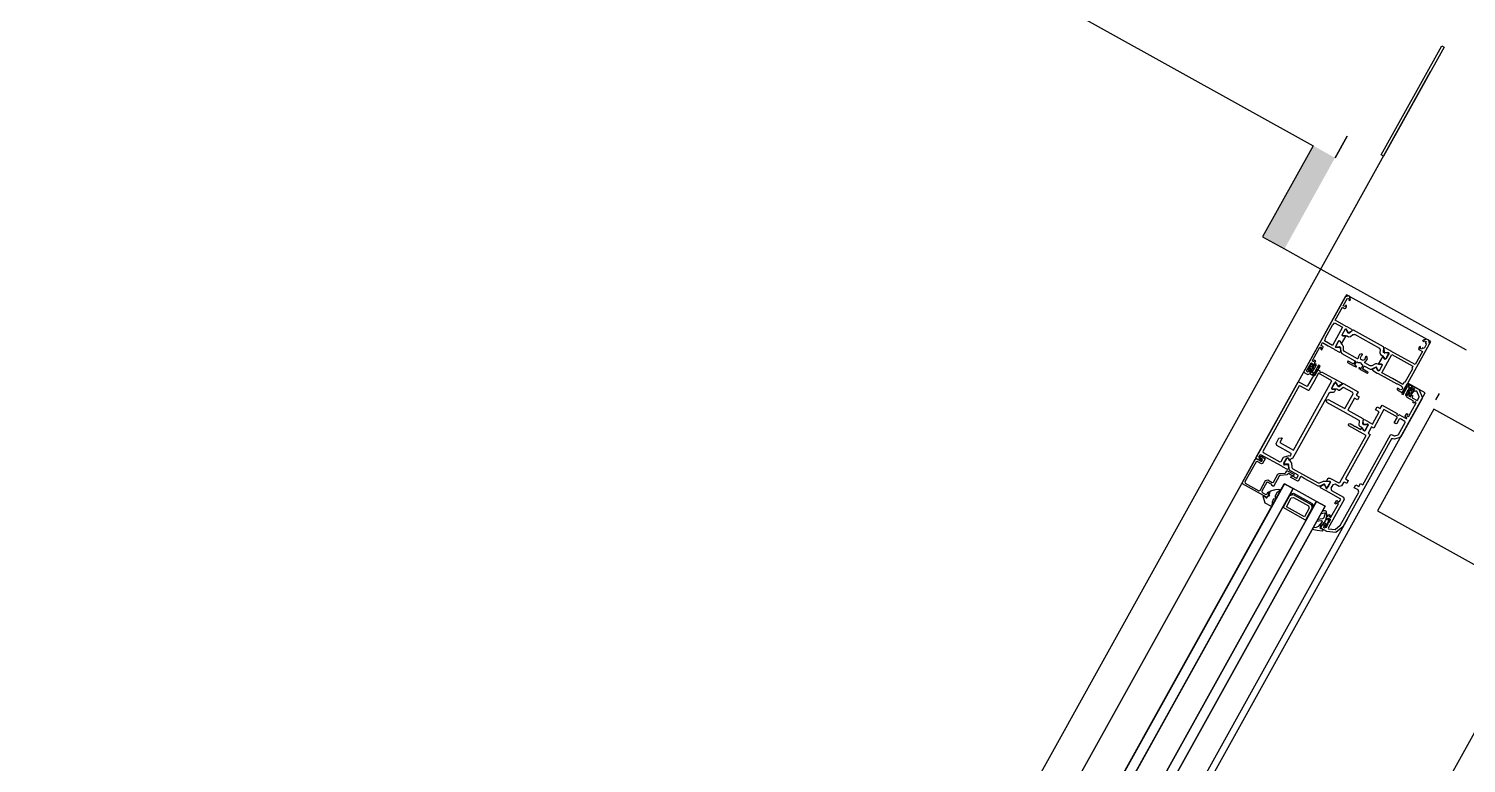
# Model space of a CAD drawing. Header units: metres. Extents: x 2.3 to 42.8, y 0.9 to 31.9.
# Drawn here: x 22.7109 to 23.0511, y 5.7387 to 5.9126 of the extents above; entities that cross this region are included whole.
import ezdxf

# ---------------------------------------------------------------- set-up
doc = ezdxf.new("R2010")
doc.units = ezdxf.units.M
doc.layers.add('PARETI_STRUTTURE', color=7, linetype='Continuous')
doc.layers.add('PILASTRI_SETTI', color=8, linetype='Continuous')

msp = doc.modelspace()

# ---------------------------------------------------------------- linework, layer by layer
at = {"layer": 'PARETI_STRUTTURE'}
for points in [[(22.41874, 4.60364), (24.0969, 7.62602)], [(22.28717, 6.28898), (23.01488, 5.88493)], [(23.031, 5.88273), (23.04533, 5.90855)], [(23.04585, 5.90826), (23.03152, 5.88244)], [(23.04533, 5.90855), (23.04585, 5.90825)], [(22.39217, 4.73098), (23.04265, 5.90251)], [(23.02004, 5.88206), (23.0229, 5.88722)], [(23.02291, 5.88722), (23.02005, 5.88205)], [(23.01488, 5.88492), (23.00291, 5.86337), (23.00807, 5.86051)], [(23.03151, 5.88244), (23.031, 5.88273)], [(23.00807, 5.8605), (23.01669, 5.85572)], [(23.01668, 5.85572), (23.0511, 5.83661)], [(23.02247, 5.84913), (23.01259, 5.83132), (23.01359, 5.83077)], [(23.02249, 5.84704), (23.02236, 5.84682), (23.02199, 5.84704), (23.023, 5.84886), (23.02338, 5.84866), (23.02327, 5.84843)], [(23.02328, 5.84936), (23.02247, 5.84912)], [(23.02344, 5.84926), (23.02328, 5.84936)], [(23.02367, 5.84846), (23.02344, 5.84927)], [(23.02268, 5.84215), (23.02007, 5.84359), (23.02178, 5.84667), (23.02229, 5.84638)], [(23.0223, 5.84639), (23.02256, 5.84646)], [(23.02273, 5.84711), (23.02249, 5.84705)], [(23.02256, 5.84646), (23.02279, 5.84687)], [(23.02279, 5.84687), (23.02272, 5.84711)], [(23.02326, 5.84844), (23.02357, 5.84827)], [(23.02356, 5.84827), (23.02368, 5.84846)], [(23.02289, 5.84203), (23.02268, 5.84214)], [(23.02405, 5.84138), (23.02289, 5.84203)], [(23.02012, 5.83728), (23.02089, 5.83868), (23.02021, 5.83745)], [(23.02106, 5.83873), (23.02089, 5.83869)], [(23.0209, 5.83868), (23.02106, 5.83872)], [(23.0216, 5.83801), (23.02122, 5.83862), (23.02106, 5.83873), (23.02121, 5.83864), (23.02149, 5.83819), (23.02157, 5.83814), (23.0215, 5.83803), (23.02157, 5.83799), (23.02268, 5.83988), (23.0226, 5.83999), (23.02253, 5.83987), (23.02245, 5.83991), (23.02192, 5.83992), (23.02175, 5.84001), (23.0219, 5.83992), (23.02267, 5.83992)], [(23.02123, 5.83862), (23.0212, 5.83865)], [(23.02175, 5.84001), (23.0217, 5.84015)], [(23.02239, 5.84137), (23.02171, 5.84015), (23.0225, 5.84156)], [(23.02174, 5.8402), (23.02179, 5.83999)], [(23.02191, 5.83992), (23.02195, 5.83991)], [(23.0226, 5.84143), (23.02239, 5.84137)], [(23.02249, 5.84156), (23.02268, 5.84154)], [(23.02267, 5.84154), (23.02277, 5.84138), (23.0226, 5.84142)], [(23.02268, 5.83987), (23.02265, 5.83996)], [(23.02266, 5.83993), (23.0229, 5.83987)], [(23.02274, 5.84134), (23.02271, 5.84137)], [(23.02276, 5.84138), (23.02276, 5.84127)], [(23.02311, 5.84072), (23.02276, 5.84127), (23.02307, 5.84077), (23.023, 5.8407), (23.02304, 5.84064)], [(23.0229, 5.83987), (23.02324, 5.83969)], [(23.02305, 5.84064), (23.02314, 5.84062)], [(23.0233, 5.84055), (23.0231, 5.84073)], [(23.02314, 5.84062), (23.02406, 5.84109)], [(23.02323, 5.83968), (23.02367, 5.83973)], [(23.02343, 5.84056), (23.02329, 5.84055)], [(23.02418, 5.84121), (23.02343, 5.84056)], [(23.02368, 5.83973), (23.02425, 5.84022)], [(23.02406, 5.84109), (23.02406, 5.84137)], [(23.02441, 5.84124), (23.02418, 5.84121)], [(23.02424, 5.84022), (23.02469, 5.84026)], [(23.03153, 5.83728), (23.02441, 5.84124)], [(23.02469, 5.84027), (23.03057, 5.837)], [(23.03479, 5.8271), (23.036, 5.82643), (23.04244, 5.83804), (23.04221, 5.83885), (23.04169, 5.83914)], [(23.04109, 5.83854), (23.04121, 5.83875), (23.04159, 5.83854), (23.04138, 5.83818), (23.04173, 5.83799), (23.04113, 5.83689), (23.04077, 5.83708), (23.04057, 5.83672), (23.0402, 5.83693), (23.04031, 5.83714)], [(23.04089, 5.8389), (23.04078, 5.83871)], [(23.04079, 5.83871), (23.04109, 5.83854)], [(23.0417, 5.83913), (23.04089, 5.8389)], [(23.01603, 5.83751), (22.72597, 5.31513)], [(23.01469, 5.83405), (23.01645, 5.83721)], [(23.01645, 5.83721), (23.01658, 5.83725)], [(23.01658, 5.83725), (23.01675, 5.83715)], [(23.01663, 5.83674), (23.01692, 5.83657)], [(23.01679, 5.83702), (23.01664, 5.83674)], [(23.01673, 5.83773), (23.01705, 5.8383), (23.01839, 5.83755), (23.01972, 5.83681)], [(23.01677, 5.83759), (23.01673, 5.83773)], [(23.01675, 5.83715), (23.01679, 5.83701)], [(23.01724, 5.83734), (23.01676, 5.8376)], [(23.01693, 5.83657), (23.01727, 5.8372)], [(23.01727, 5.8372), (23.01723, 5.83734)], [(23.01972, 5.83681), (23.01993, 5.8367)], [(23.01993, 5.8367), (23.02111, 5.83606)], [(23.02024, 5.83715), (23.02011, 5.83728)], [(23.02021, 5.83744), (23.02025, 5.83728)], [(23.02025, 5.83728), (23.02041, 5.83714), (23.02024, 5.83714)], [(23.0204, 5.8372), (23.02044, 5.83719)], [(23.02051, 5.83721), (23.02042, 5.83716)], [(23.02119, 5.83731), (23.02112, 5.83733), (23.02111, 5.83723), (23.02051, 5.83721), (23.02089, 5.8372), (23.02126, 5.8372), (23.02135, 5.83621)], [(23.02111, 5.83606), (23.02135, 5.83622)], [(23.02126, 5.83724), (23.02119, 5.83731)], [(23.02126, 5.83721), (23.02135, 5.83712)], [(23.02136, 5.83712), (23.02144, 5.83606)], [(23.02144, 5.83606), (23.02164, 5.83574)], [(23.02157, 5.83799), (23.02165, 5.83802)], [(23.0218, 5.83778), (23.02159, 5.83801)], [(23.02164, 5.83575), (23.02476, 5.83401)], [(23.022, 5.83746), (23.02181, 5.83778)], [(23.02208, 5.83647), (23.02201, 5.83746)], [(23.02228, 5.83616), (23.02207, 5.83648)], [(23.02537, 5.83444), (23.02227, 5.83616)], [(23.02558, 5.83499), (23.02553, 5.83478)], [(23.02585, 5.83547), (23.02559, 5.835)], [(23.02639, 5.83562), (23.02584, 5.83547)], [(23.02608, 5.83476), (23.02626, 5.83509)], [(23.02623, 5.83512), (23.02641, 5.83523)], [(23.02626, 5.83509), (23.02623, 5.83512)], [(23.02651, 5.83556), (23.02638, 5.83562)], [(23.02642, 5.83523), (23.02654, 5.83545)], [(23.02654, 5.83545), (23.02651, 5.83556)], [(23.02732, 5.83501), (23.0272, 5.83479)], [(23.02743, 5.83504), (23.02732, 5.83502)], [(23.02755, 5.83498), (23.02743, 5.83505)], [(23.02771, 5.83444), (23.02755, 5.83498)], [(23.03134, 5.83511), (23.03172, 5.8345), (23.03184, 5.8344), (23.03173, 5.83447), (23.03145, 5.83491), (23.03137, 5.83495), (23.03144, 5.83508), (23.03137, 5.83512), (23.03026, 5.83323), (23.03034, 5.83312), (23.03041, 5.83325), (23.0305, 5.83319), (23.03102, 5.83319), (23.03118, 5.83311), (23.03104, 5.83319), (23.03027, 5.83319)], [(23.03056, 5.83701), (23.03075, 5.8366)], [(23.03064, 5.83586), (23.03084, 5.83546)], [(23.03076, 5.8366), (23.03065, 5.83586)], [(23.03084, 5.83546), (23.03117, 5.83528)], [(23.03117, 5.83528), (23.03135, 5.83511)], [(23.03137, 5.83512), (23.03129, 5.83509)], [(23.03148, 5.8361), (23.03163, 5.83708)], [(23.03153, 5.83597), (23.03148, 5.8361)], [(23.03163, 5.83708), (23.03153, 5.83728)], [(23.03179, 5.83591), (23.03154, 5.83598)], [(23.03188, 5.83709), (23.03163, 5.83695)], [(23.03163, 5.83695), (23.03169, 5.83592)], [(23.03168, 5.83592), (23.03175, 5.83585)], [(23.03175, 5.83584), (23.03182, 5.83583), (23.03184, 5.83593), (23.03243, 5.83591)], [(23.0325, 5.83592), (23.03178, 5.8359)], [(23.03301, 5.83641), (23.03187, 5.83708)], [(23.03282, 5.83583), (23.03205, 5.83443), (23.03271, 5.83564)], [(23.03243, 5.83592), (23.03253, 5.83597)], [(23.03255, 5.83591), (23.0325, 5.83592)], [(23.03265, 5.83585), (23.03253, 5.83597), (23.03271, 5.83597)], [(23.03271, 5.83563), (23.03266, 5.83584)], [(23.03271, 5.83597), (23.03282, 5.83583)], [(23.03322, 5.8363), (23.03301, 5.83641)], [(23.03986, 5.83664), (23.04072, 5.83617), (23.03901, 5.83308), (23.03322, 5.83631)], [(23.04001, 5.83732), (23.03978, 5.8369)], [(23.03978, 5.83691), (23.03985, 5.83664)], [(23.04025, 5.83738), (23.04001, 5.83732)], [(23.04031, 5.83714), (23.04024, 5.83738)], [(23.01331, 5.83157), (23.01437, 5.83345)], [(23.01335, 5.83143), (23.01331, 5.83157)], [(23.01364, 5.82803), (23.01471, 5.82996), (23.01579, 5.8319)], [(23.01413, 5.83294), (23.01371, 5.8322)], [(23.01371, 5.83228), (23.01388, 5.83167), (23.01399, 5.83185), (23.01423, 5.83173)], [(23.01371, 5.8322), (23.01374, 5.83171)], [(23.01455, 5.83317), (23.01414, 5.83295), (23.01425, 5.83257), (23.01373, 5.83241)], [(23.01394, 5.83172), (23.01373, 5.83133)], [(23.01374, 5.8318), (23.01441, 5.83199), (23.01464, 5.83118)], [(23.01374, 5.83172), (23.0139, 5.83169)], [(23.01417, 5.83179), (23.01394, 5.83172)], [(23.01428, 5.83156), (23.01404, 5.83113), (23.01409, 5.83098), (23.015, 5.83046)], [(23.01409, 5.8323), (23.01425, 5.83257)], [(23.01414, 5.83213), (23.0141, 5.8323)], [(23.01439, 5.832), (23.01414, 5.83214)], [(23.01425, 5.83155), (23.01418, 5.83178)], [(23.01423, 5.83172), (23.01428, 5.83156)], [(23.01424, 5.83257), (23.01441, 5.83261)], [(23.01436, 5.83346), (23.0145, 5.8335)], [(23.01455, 5.83204), (23.01438, 5.832)], [(23.01471, 5.83241), (23.01465, 5.83248), (23.01443, 5.8326), (23.01559, 5.83294)], [(23.0145, 5.8335), (23.01473, 5.83336)], [(23.01455, 5.83317), (23.01466, 5.83306), (23.01456, 5.83288), (23.01481, 5.83276), (23.01495, 5.83227), (23.01503, 5.83195)], [(23.0147, 5.83232), (23.01463, 5.83218), (23.01455, 5.83204), (23.01467, 5.83207)], [(23.01467, 5.8313), (23.01515, 5.83214), (23.01562, 5.833)], [(23.01473, 5.83391), (23.01468, 5.83405)], [(23.01469, 5.83214), (23.01479, 5.83221)], [(23.01471, 5.83236), (23.0147, 5.83232)], [(23.01475, 5.83193), (23.0147, 5.83214)], [(23.01471, 5.83241), (23.01471, 5.83237)], [(23.01478, 5.83323), (23.01472, 5.83312)], [(23.01472, 5.83312), (23.01479, 5.83289)], [(23.01491, 5.83381), (23.01473, 5.83391)], [(23.01474, 5.83336), (23.01478, 5.83322)], [(23.01497, 5.83199), (23.01476, 5.83193)], [(23.01478, 5.83289), (23.01478, 5.83289)], [(23.01479, 5.83288), (23.01503, 5.83295)], [(23.01479, 5.83222), (23.01491, 5.8322)], [(23.01497, 5.8328), (23.0148, 5.83276)], [(23.01504, 5.83385), (23.0149, 5.83381)], [(23.01491, 5.8322), (23.01496, 5.832)], [(23.01521, 5.83323), (23.01497, 5.8328)], [(23.01497, 5.83214), (23.01509, 5.83219), (23.01518, 5.8322)], [(23.01503, 5.83295), (23.01526, 5.83338)], [(23.0152, 5.83413), (23.01505, 5.83384)], [(23.01616, 5.83294), (23.01511, 5.83105)], [(23.01548, 5.83398), (23.0152, 5.83413)], [(23.01537, 5.83327), (23.0152, 5.83323)], [(23.01527, 5.83339), (23.01525, 5.83359)], [(23.01526, 5.83359), (23.01548, 5.83398)], [(23.01527, 5.83328), (23.01544, 5.83269)], [(23.01528, 5.83054), (23.01651, 5.83274)], [(23.01557, 5.83316), (23.01537, 5.83327)], [(23.01546, 5.83167), (23.016, 5.83182)], [(23.01562, 5.833), (23.01558, 5.83317)], [(23.01564, 5.832), (23.01579, 5.83146)], [(23.01579, 5.8319), (23.01593, 5.83194)], [(23.01586, 5.8324), (23.0164, 5.83256)], [(23.01592, 5.83194), (23.01645, 5.83165), (23.01634, 5.83144), (23.01676, 5.8312), (23.01687, 5.83141), (23.01945, 5.82998), (23.02024, 5.82954)], [(23.01604, 5.83273), (23.0162, 5.83219)], [(23.01651, 5.83275), (23.01616, 5.83295)], [(23.02305, 5.83389), (23.02296, 5.83374)], [(23.02296, 5.83373), (23.02299, 5.83362)], [(23.02299, 5.83363), (23.02457, 5.83275)], [(23.02315, 5.83392), (23.02304, 5.83389)], [(23.02435, 5.83326), (23.02315, 5.83392)], [(23.02446, 5.83329), (23.02435, 5.83326)], [(23.0248, 5.8339), (23.02445, 5.83329)], [(23.02458, 5.83275), (23.02463, 5.83273)], [(23.02463, 5.83274), (23.02469, 5.83272)], [(23.02469, 5.83273), (23.02498, 5.83256)], [(23.02475, 5.83301), (23.02514, 5.83372)], [(23.02478, 5.8329), (23.02476, 5.83301)], [(23.02477, 5.83401), (23.0248, 5.8339)], [(23.02508, 5.83274), (23.02479, 5.83291)], [(23.02498, 5.83257), (23.02509, 5.83259)], [(23.02511, 5.83263), (23.02508, 5.83274)], [(23.02509, 5.8326), (23.0251, 5.83264)], [(23.02514, 5.83371), (23.02526, 5.83374)], [(23.02525, 5.83374), (23.0255, 5.8336), (23.02596, 5.83358)], [(23.02547, 5.83447), (23.02538, 5.83444)], [(23.02554, 5.83471), (23.02547, 5.83447)], [(23.02549, 5.83361), (23.02554, 5.83359)], [(23.02554, 5.83478), (23.02554, 5.83471)], [(23.02567, 5.83227), (23.0257, 5.83216)], [(23.02569, 5.83231), (23.02568, 5.83227)], [(23.0258, 5.83234), (23.02569, 5.83231)], [(23.0257, 5.83217), (23.02599, 5.832)], [(23.02609, 5.83218), (23.0258, 5.83235)], [(23.02595, 5.83358), (23.02605, 5.83352)], [(23.02599, 5.832), (23.02603, 5.83196)], [(23.02603, 5.83196), (23.02607, 5.83192)], [(23.02604, 5.83477), (23.02608, 5.83477)], [(23.02618, 5.83429), (23.02604, 5.83477)], [(23.02605, 5.83353), (23.02628, 5.83318), (23.02656, 5.83301)], [(23.02606, 5.83192), (23.02766, 5.83103)], [(23.0262, 5.83221), (23.02608, 5.83218)], [(23.02621, 5.83431), (23.02618, 5.83428)], [(23.02654, 5.83413), (23.0262, 5.83431)], [(23.02659, 5.83291), (23.0262, 5.8322)], [(23.02629, 5.83318), (23.02631, 5.83315)], [(23.02701, 5.83423), (23.02652, 5.83409)], [(23.02653, 5.83409), (23.02653, 5.83413)], [(23.02655, 5.83302), (23.02658, 5.83291)], [(23.02659, 5.8321), (23.02694, 5.83271)], [(23.02662, 5.832), (23.02659, 5.83211)], [(23.02782, 5.83133), (23.02662, 5.832)], [(23.02693, 5.83272), (23.02704, 5.83275)], [(23.02698, 5.83426), (23.02701, 5.83423)], [(23.02717, 5.83459), (23.02699, 5.83425)], [(23.02704, 5.83275), (23.02834, 5.83203)], [(23.02706, 5.8336), (23.02707, 5.83362)], [(23.02709, 5.83349), (23.02706, 5.8336)], [(23.02707, 5.83362), (23.02729, 5.83381)], [(23.02835, 5.83279), (23.02709, 5.83348)], [(23.0272, 5.83458), (23.02716, 5.83458)], [(23.0272, 5.83479), (23.0272, 5.83458)], [(23.02729, 5.83381), (23.02744, 5.83396)], [(23.02744, 5.83396), (23.02771, 5.83443)], [(23.02834, 5.83203), (23.02872, 5.83203)], [(23.02872, 5.83278), (23.02835, 5.83278)], [(23.02871, 5.83202), (23.02965, 5.83251)], [(23.0296, 5.83324), (23.02873, 5.83278)], [(23.03054, 5.83171), (23.03037, 5.83166), (23.0303, 5.83171), (23.03021, 5.83177), (23.02997, 5.83215), (23.02982, 5.83251), (23.02889, 5.83205)], [(23.02889, 5.83205), (23.02889, 5.83177)], [(23.02889, 5.83177), (23.03004, 5.83108)], [(23.02997, 5.83324), (23.0296, 5.83324)], [(23.02965, 5.83251), (23.02977, 5.83247)], [(23.02992, 5.83248), (23.02982, 5.83251)], [(23.03018, 5.83185), (23.02989, 5.83237), (23.02996, 5.83242), (23.02992, 5.83249)], [(23.03028, 5.83319), (23.02997, 5.83324)], [(23.03018, 5.83173), (23.03018, 5.83186)], [(23.03027, 5.83158), (23.03018, 5.83173)], [(23.0302, 5.83177), (23.03023, 5.83174)], [(23.03026, 5.83324), (23.03029, 5.83315)], [(23.03045, 5.83155), (23.03026, 5.83158)], [(23.03054, 5.83171), (23.03123, 5.83295), (23.03045, 5.83154)], [(23.03104, 5.83319), (23.03099, 5.8332)], [(23.03122, 5.83295), (23.03118, 5.83312)], [(23.03118, 5.83311), (23.03122, 5.83294)], [(23.03171, 5.83449), (23.03174, 5.83446)], [(23.03185, 5.8344), (23.03206, 5.83446)], [(23.03205, 5.83443), (23.03188, 5.83439)], [(23.0013, 5.811), (23.01129, 5.82899)], [(23.00729, 5.81579), (23.00757, 5.81564), (23.007, 5.81461), (23.0102, 5.81283), (23.01932, 5.82925), (23.01611, 5.83103), (23.01499, 5.829), (23.01386, 5.82698)], [(23.01129, 5.82899), (23.01143, 5.82903)], [(23.01143, 5.82903), (23.01337, 5.82795)], [(23.01359, 5.8313), (23.01335, 5.83144)], [(23.01372, 5.83134), (23.01359, 5.83129)], [(23.01359, 5.83076), (23.01385, 5.83084)], [(23.01385, 5.83084), (23.01395, 5.83101), (23.01412, 5.83091)], [(23.01404, 5.83113), (23.01408, 5.83096)], [(23.01412, 5.83091), (23.01431, 5.83126)], [(23.01413, 5.83129), (23.01477, 5.83147)], [(23.01431, 5.83126), (23.01415, 5.83136), (23.01424, 5.83155)], [(23.01445, 5.83077), (23.01559, 5.83109)], [(23.01511, 5.83105), (23.01467, 5.8313)], [(23.01469, 5.83103), (23.01483, 5.83056)], [(23.01501, 5.83046), (23.01527, 5.83053)], [(23.01523, 5.83127), (23.01539, 5.83073)], [(23.02006, 5.82896), (23.01924, 5.82748)], [(23.01929, 5.82758), (23.01994, 5.82875)], [(23.01994, 5.82875), (23.02015, 5.82881)], [(23.02023, 5.82893), (23.02005, 5.82895)], [(23.02016, 5.82881), (23.02032, 5.82877), (23.02024, 5.82892)], [(23.02025, 5.82954), (23.02045, 5.82943)], [(23.02025, 5.82876), (23.0203, 5.82872)], [(23.02033, 5.82866), (23.02033, 5.82877)], [(23.02061, 5.82803), (23.02055, 5.82809), (23.02064, 5.82816), (23.02033, 5.82866), (23.02053, 5.82834), (23.02066, 5.8281)], [(23.02045, 5.82943), (23.02162, 5.82877)], [(23.02162, 5.8285), (23.02071, 5.82802)], [(23.02101, 5.82792), (23.02188, 5.82858)], [(23.02162, 5.82878), (23.02162, 5.8285)], [(23.02188, 5.82858), (23.02201, 5.8286)], [(23.02201, 5.82859), (23.02549, 5.82666), (23.02504, 5.82586), (23.02574, 5.82547), (23.02535, 5.82479), (23.02467, 5.82516), (23.02306, 5.82227), (23.02307, 5.82229), (23.02661, 5.82032)], [(23.02765, 5.83104), (23.02776, 5.83107)], [(23.02776, 5.83107), (23.02785, 5.83122)], [(23.02785, 5.83122), (23.02782, 5.83133)], [(23.03005, 5.83108), (23.03026, 5.83097)], [(23.03026, 5.83096), (23.03166, 5.83019), (23.0318, 5.83023), (23.03184, 5.83009), (23.03326, 5.8293), (23.03467, 5.82852), (23.03481, 5.82856), (23.03567, 5.82808), (23.03571, 5.82795), (23.03596, 5.8278)], [(23.03703, 5.82843), (23.0358, 5.82622)], [(23.03786, 5.82819), (23.03672, 5.82787)], [(23.03708, 5.8277), (23.03692, 5.82824)], [(23.0373, 5.8285), (23.03704, 5.82842)], [(23.03803, 5.8274), (23.03826, 5.82783), (23.03822, 5.82799), (23.03729, 5.8285)], [(23.03762, 5.82793), (23.03748, 5.8284)], [(23.01157, 5.82803), (23.00296, 5.81253)], [(23.01855, 5.82625), (23.01064, 5.812), (23.01001, 5.81086)], [(23.0117, 5.82807), (23.01157, 5.82802)], [(23.01373, 5.82694), (23.01171, 5.82806)], [(23.01337, 5.82795), (23.01364, 5.82803)], [(23.01387, 5.82698), (23.01373, 5.82694)], [(23.01791, 5.8247), (23.01846, 5.82485)], [(23.01845, 5.82485), (23.02238, 5.82267), (23.02433, 5.82618)], [(23.01888, 5.82645), (23.01855, 5.82624)], [(23.01959, 5.82648), (23.01945, 5.82648), (23.01888, 5.82646)], [(23.01924, 5.82748), (23.01928, 5.82731)], [(23.01928, 5.82732), (23.01935, 5.82728), (23.02012, 5.82729)], [(23.01935, 5.82737), (23.0193, 5.82758)], [(23.02022, 5.82731), (23.01996, 5.82731), (23.01951, 5.8273), (23.01936, 5.82737)], [(23.01936, 5.82728), (23.01941, 5.82726)], [(23.01951, 5.8273), (23.01946, 5.82731)], [(23.01992, 5.82668), (23.01959, 5.82648)], [(23.02019, 5.82717), (23.01991, 5.82669)], [(23.02012, 5.82729), (23.02016, 5.82728)], [(23.02016, 5.82728), (23.02019, 5.82717)], [(23.02046, 5.82725), (23.02022, 5.8273)], [(23.02095, 5.82698), (23.02046, 5.82724)], [(23.02071, 5.82802), (23.02061, 5.82803)], [(23.02066, 5.82811), (23.02084, 5.82794)], [(23.02084, 5.82794), (23.02088, 5.82791)], [(23.02088, 5.82792), (23.021, 5.82793)], [(23.02107, 5.82699), (23.02095, 5.82697)], [(23.02195, 5.82765), (23.02107, 5.82699)], [(23.02208, 5.82766), (23.02195, 5.82764)], [(23.02425, 5.82645), (23.02208, 5.82766)], [(23.02433, 5.82618), (23.02426, 5.82645)], [(23.03557, 5.82709), (23.0348, 5.82752), (23.03471, 5.82737)], [(23.03471, 5.82736), (23.03478, 5.8271)], [(23.03584, 5.82717), (23.03558, 5.8271)], [(23.04063, 5.82505), (23.03561, 5.81601)], [(23.0358, 5.82621), (23.03615, 5.82602)], [(23.03604, 5.82753), (23.03583, 5.82717)], [(23.03645, 5.82656), (23.0359, 5.82641)], [(23.03597, 5.8278), (23.03604, 5.82754)], [(23.03626, 5.82623), (23.03611, 5.82678)], [(23.03615, 5.82602), (23.0372, 5.82791)], [(23.03685, 5.82729), (23.03631, 5.82714)], [(23.03667, 5.82696), (23.03652, 5.82751)], [(23.03764, 5.82767), (23.03716, 5.82682), (23.03669, 5.82596)], [(23.03669, 5.82596), (23.03673, 5.8258)], [(23.0376, 5.82655), (23.03765, 5.82648), (23.03788, 5.82636), (23.03672, 5.82603)], [(23.03674, 5.8258), (23.03694, 5.82569)], [(23.03704, 5.82568), (23.03687, 5.82628)], [(23.03694, 5.82569), (23.03711, 5.82573)], [(23.0371, 5.82533), (23.03702, 5.82559)], [(23.03703, 5.8256), (23.0373, 5.82608)], [(23.0371, 5.82573), (23.03734, 5.82617)], [(23.03857, 5.82451), (23.0371, 5.82533)], [(23.03734, 5.82682), (23.03722, 5.82678), (23.03713, 5.82676)], [(23.0372, 5.82791), (23.03764, 5.82766)], [(23.03776, 5.82579), (23.03765, 5.8259), (23.03775, 5.82607), (23.0375, 5.8262), (23.03736, 5.82669), (23.03728, 5.82701)], [(23.0373, 5.82608), (23.03753, 5.82615)], [(23.03734, 5.82697), (23.03755, 5.82703)], [(23.03734, 5.82616), (23.03751, 5.82621)], [(23.0374, 5.82676), (23.03735, 5.82697)], [(23.03752, 5.82674), (23.0374, 5.82676)], [(23.0376, 5.82592), (23.03747, 5.82571), (23.03789, 5.82547), (23.03811, 5.82587), (23.03846, 5.82568), (23.03828, 5.82537)], [(23.03762, 5.82682), (23.03752, 5.82675)], [(23.03753, 5.82615), (23.0376, 5.82591)], [(23.03818, 5.82767), (23.03754, 5.82749)], [(23.03755, 5.82704), (23.03761, 5.82683)], [(23.03759, 5.8266), (23.03761, 5.82664)], [(23.0376, 5.82656), (23.0376, 5.8266)], [(23.03761, 5.82664), (23.03768, 5.82678), (23.03776, 5.82692), (23.03764, 5.82689)], [(23.03857, 5.82717), (23.0379, 5.82697), (23.03766, 5.82778)], [(23.03776, 5.82692), (23.03793, 5.82696)], [(23.03776, 5.82579), (23.03817, 5.82601), (23.03806, 5.82639), (23.03858, 5.82656)], [(23.03806, 5.82639), (23.0379, 5.82635)], [(23.03792, 5.82697), (23.03817, 5.82683)], [(23.03807, 5.82724), (23.03803, 5.82741)], [(23.03822, 5.82667), (23.03806, 5.82639)], [(23.03807, 5.82749), (23.03828, 5.82787)], [(23.03814, 5.82725), (23.03807, 5.82749)], [(23.03859, 5.82668), (23.03843, 5.82729), (23.03832, 5.82711), (23.03808, 5.82724)], [(23.03838, 5.82732), (23.03814, 5.82725)], [(23.03817, 5.82683), (23.03821, 5.82666)], [(23.03818, 5.82602), (23.0386, 5.82676)], [(23.03827, 5.82783), (23.03823, 5.828)], [(23.03829, 5.82787), (23.03855, 5.82794)], [(23.03829, 5.82537), (23.03833, 5.82523)], [(23.03832, 5.82523), (23.03946, 5.82461)], [(23.03907, 5.82678), (23.03903, 5.82671), (23.03868, 5.8269), (23.0389, 5.8273), (23.03849, 5.82752), (23.03838, 5.82731)], [(23.03856, 5.82725), (23.03841, 5.82727)], [(23.03855, 5.82794), (23.03976, 5.82728)], [(23.03859, 5.82676), (23.03857, 5.82725)], [(23.03943, 5.82677), (23.03908, 5.82678)], [(23.03999, 5.82544), (23.03943, 5.82677)], [(23.03959, 5.82464), (23.03998, 5.82535)], [(23.03976, 5.82727), (23.03993, 5.82708)], [(23.03993, 5.82708), (23.04064, 5.8254)], [(23.03998, 5.82535), (23.03998, 5.82543)], [(23.04065, 5.8254), (23.04063, 5.82505)], [(23.04388, 5.82474), (23.04474, 5.82629)], [(23.01807, 5.82416), (23.01792, 5.8247)], [(23.02578, 5.81988), (23.02199, 5.82197), (23.01807, 5.82415)], [(23.0344, 5.81908), (23.03405, 5.81928), (23.03481, 5.82065), (23.03161, 5.82243), (23.02919, 5.81805), (23.0287, 5.81833), (23.02787, 5.81685), (23.02836, 5.81657), (23.02249, 5.80601), (23.02318, 5.80562), (23.0228, 5.80494), (23.02229, 5.80524)], [(23.02836, 5.81933), (23.02891, 5.81902), (23.03051, 5.82191), (23.02965, 5.8224), (23.03004, 5.82308), (23.03072, 5.8227), (23.03116, 5.82349), (23.03474, 5.82151), (23.03463, 5.8213), (23.03504, 5.82106), (23.03516, 5.82127), (23.0369, 5.8203)], [(23.04344, 5.82257), (23.03006, 5.79848)], [(23.03666, 5.82087), (23.03701, 5.82149)], [(23.03701, 5.8215), (23.0373, 5.82133)], [(23.03749, 5.82086), (23.03925, 5.82402)], [(23.03845, 5.82409), (23.0386, 5.82437)], [(23.03875, 5.82393), (23.03845, 5.8241)], [(23.03861, 5.82438), (23.03857, 5.82452)], [(23.0389, 5.82421), (23.03875, 5.82394)], [(23.03904, 5.82425), (23.0389, 5.82421)], [(23.03921, 5.82416), (23.03904, 5.82425)], [(23.03925, 5.82402), (23.0392, 5.82416)], [(23.03946, 5.82461), (23.0396, 5.82465)], [(23.30568, 5.67697), (23.04344, 5.82258)], [(23.0212, 5.80515), (23.0274, 5.8163), (23.02329, 5.81858)], [(23.0232, 5.81885), (23.02331, 5.81906)], [(23.02328, 5.81858), (23.0232, 5.81885)], [(23.02332, 5.81906), (23.02358, 5.81913)], [(23.02359, 5.81913), (23.0246, 5.81856), (23.02464, 5.81844), (23.02478, 5.81848), (23.02618, 5.81769), (23.02642, 5.8181), (23.02657, 5.81809), (23.0265, 5.81797), (23.02657, 5.81792), (23.02685, 5.81748), (23.02702, 5.8174), (23.02688, 5.81747), (23.02648, 5.81812)], [(23.02575, 5.81867), (23.02585, 5.81977)], [(23.02581, 5.81856), (23.02575, 5.81867)], [(23.02584, 5.81976), (23.02579, 5.81988)], [(23.02629, 5.81829), (23.02581, 5.81855)], [(23.02647, 5.81812), (23.02629, 5.81828)], [(23.02642, 5.81811), (23.0265, 5.81813)], [(23.02667, 5.8202), (23.02657, 5.81911)], [(23.02657, 5.81911), (23.02663, 5.819)], [(23.02661, 5.82032), (23.02667, 5.82021)], [(23.02664, 5.819), (23.02668, 5.81897)], [(23.02668, 5.81898), (23.02691, 5.81892)], [(23.02674, 5.81995), (23.02698, 5.82008)], [(23.02682, 5.81891), (23.02674, 5.81994)], [(23.02689, 5.81884), (23.02682, 5.81891)], [(23.02698, 5.81893), (23.02696, 5.81883), (23.02688, 5.81885)], [(23.02757, 5.81893), (23.02691, 5.81892), (23.02762, 5.81893), (23.02777, 5.81886)], [(23.02698, 5.82009), (23.02815, 5.81944)], [(23.02784, 5.81864), (23.02719, 5.81748), (23.02797, 5.81887)], [(23.02767, 5.81899), (23.02757, 5.81894)], [(23.02762, 5.81893), (23.02768, 5.81892)], [(23.02784, 5.819), (23.02766, 5.819)], [(23.02778, 5.81886), (23.02784, 5.81865)], [(23.02796, 5.81886), (23.02785, 5.819)], [(23.02815, 5.81944), (23.02836, 5.81933)], [(23.03467, 5.81916), (23.0344, 5.81909)], [(23.03524, 5.82019), (23.03467, 5.81916)], [(23.03509, 5.81654), (23.03668, 5.81939)], [(23.03551, 5.82027), (23.03524, 5.82019)], [(23.0366, 5.81966), (23.0355, 5.82027)], [(23.03668, 5.81939), (23.03661, 5.81966)], [(23.0367, 5.82073), (23.03665, 5.82087)], [(23.03703, 5.82055), (23.0367, 5.82073)], [(23.0369, 5.82031), (23.03704, 5.82035)], [(23.03707, 5.82041), (23.03703, 5.82055)], [(23.03703, 5.82034), (23.03707, 5.82041)], [(23.03714, 5.82105), (23.03719, 5.82091)], [(23.0373, 5.82133), (23.03715, 5.82105)], [(23.03718, 5.82091), (23.03735, 5.82082)], [(23.03735, 5.82082), (23.03749, 5.82086)], [(23.00609, 5.81443), (23.00676, 5.81564)], [(23.00676, 5.81564), (23.0073, 5.81579)], [(23.03343, 5.81548), (23.02767, 5.80509), (23.02189, 5.79468)], [(23.02549, 5.80345), (23.0246, 5.80395), (23.02498, 5.80463), (23.0257, 5.80424), (23.02608, 5.80492), (23.0266, 5.80463), (23.03317, 5.81647)], [(23.02688, 5.81747), (23.02684, 5.81751)], [(23.02719, 5.81747), (23.02698, 5.81742)], [(23.02701, 5.81739), (23.02718, 5.81743)], [(23.03317, 5.81647), (23.03344, 5.81655)], [(23.03344, 5.81655), (23.03401, 5.81623)], [(23.0337, 5.81555), (23.03344, 5.81548)], [(23.0338, 5.81549), (23.0337, 5.81555)], [(23.0341, 5.81546), (23.03381, 5.81549)], [(23.03401, 5.81623), (23.03416, 5.81622)], [(23.03537, 5.81583), (23.0341, 5.81546)], [(23.03416, 5.81622), (23.03498, 5.81645)], [(23.03497, 5.81645), (23.0351, 5.81655)], [(23.03561, 5.81601), (23.03537, 5.81583)], [(23.00224, 5.81167), (23.00196, 5.81119)], [(23.00197, 5.81118), (23.00205, 5.81091)], [(23.00251, 5.81175), (23.00225, 5.81168)], [(23.00229, 5.81115), (23.0024, 5.81136)], [(23.00234, 5.81099), (23.00229, 5.81116)], [(23.0024, 5.81136), (23.00257, 5.8114)], [(23.00742, 5.80902), (23.0025, 5.81174)], [(23.00256, 5.8114), (23.00345, 5.8109)], [(23.00296, 5.81253), (23.00303, 5.81227)], [(23.00304, 5.81226), (23.00701, 5.81005)], [(23.00624, 5.8139), (23.00609, 5.81444)], [(23.00963, 5.81201), (23.00625, 5.8139)], [(23.00727, 5.81014), (23.00786, 5.81118)], [(23.00785, 5.81118), (23.00919, 5.81157)], [(23.00919, 5.81156), (23.00935, 5.81148)], [(23.00934, 5.81148), (23.00948, 5.81152)], [(23.00947, 5.81152), (23.00967, 5.81188)], [(23.00967, 5.81188), (23.00963, 5.81202)], [(22.99805, 5.80513), (23.00116, 5.81074)], [(23.00135, 5.8101), (22.99869, 5.80532)], [(23.00116, 5.81074), (23.00143, 5.81081)], [(23.00134, 5.81087), (23.0013, 5.81101)], [(23.00246, 5.81025), (23.00135, 5.81087)], [(23.00161, 5.81018), (23.00135, 5.81011)], [(23.00143, 5.81082), (23.00264, 5.81015), (23.00286, 5.81057)], [(23.00264, 5.8096), (23.00162, 5.81017)], [(23.00204, 5.81091), (23.00282, 5.81048), (23.00272, 5.81033)], [(23.00282, 5.81072), (23.00233, 5.81099)], [(23.00273, 5.81032), (23.00246, 5.81025)], [(23.00291, 5.80968), (23.00265, 5.80961)], [(23.00286, 5.81056), (23.00282, 5.81073)], [(23.0035, 5.81075), (23.00291, 5.80968)], [(23.00346, 5.81091), (23.0035, 5.81074)], [(23.00701, 5.81006), (23.00727, 5.81013)], [(23.00763, 5.80891), (23.00742, 5.80902)], [(23.00879, 5.80826), (23.00763, 5.80891)], [(23.00795, 5.80973), (23.00796, 5.80977), (23.00864, 5.81096), (23.00782, 5.80949)], [(23.00782, 5.80949), (23.00793, 5.80935)], [(23.00793, 5.80935), (23.00811, 5.80935)], [(23.00799, 5.80956), (23.00795, 5.80973)], [(23.009, 5.80949), (23.00862, 5.80949), (23.00818, 5.80948), (23.00802, 5.80955), (23.008, 5.80956)], [(23.00811, 5.80935), (23.00821, 5.80941)], [(23.00818, 5.80948), (23.00813, 5.80949)], [(23.00821, 5.80941), (23.00881, 5.80941), (23.00882, 5.80951), (23.00889, 5.80951)], [(23.00838, 5.80752), (23.0086, 5.80792)], [(23.0086, 5.80792), (23.00877, 5.80796)], [(23.0088, 5.81101), (23.00863, 5.81097)], [(23.00864, 5.81096), (23.0088, 5.81101)], [(23.00876, 5.80797), (23.01028, 5.80712)], [(23.00926, 5.81031), (23.00892, 5.81093), (23.00879, 5.81101), (23.00892, 5.81094), (23.00894, 5.81093), (23.00919, 5.81052), (23.00933, 5.81029), (23.00968, 5.81083)], [(23.00904, 5.8084), (23.0088, 5.80827)], [(23.00892, 5.81092), (23.00888, 5.81097)], [(23.00889, 5.80951), (23.00896, 5.80944)], [(23.00894, 5.81093), (23.00896, 5.8109)], [(23.00896, 5.80943), (23.00904, 5.80841)], [(23.0091, 5.8094), (23.009, 5.8095)], [(23.00918, 5.80833), (23.00909, 5.8094)], [(23.00938, 5.80801), (23.00918, 5.80833)], [(23.00929, 5.81028), (23.00927, 5.81031)], [(23.0094, 5.81032), (23.00929, 5.81029)], [(23.00934, 5.81029), (23.00955, 5.81005)], [(23.0113, 5.80694), (23.00937, 5.80801)], [(23.00954, 5.81006), (23.00973, 5.80974)], [(23.00982, 5.81086), (23.00968, 5.81082)], [(23.00974, 5.80974), (23.00981, 5.80874)], [(23.00988, 5.81083), (23.00982, 5.81087)], [(23.00982, 5.80874), (23.01001, 5.80842)], [(23.01001, 5.81087), (23.00987, 5.81082)], [(23.01002, 5.80842), (23.01607, 5.80506)], [(22.99789, 5.80485), (22.89106, 5.61244)], [(22.99812, 5.80486), (22.99804, 5.80513)], [(23.00382, 5.8017), (22.99813, 5.80487)], [(22.99869, 5.80532), (22.99876, 5.80505)], [(22.99877, 5.80505), (23.00202, 5.80324)], [(23.00229, 5.80332), (23.00356, 5.80562)], [(23.00389, 5.80524), (23.0027, 5.80309)], [(23.00357, 5.80562), (23.00411, 5.80578)], [(23.00403, 5.80528), (23.00389, 5.80524)], [(23.00506, 5.80471), (23.00403, 5.80528)], [(23.0041, 5.80578), (23.0052, 5.80517)], [(23.00505, 5.80449), (23.00509, 5.80457)], [(23.00546, 5.80426), (23.00505, 5.80449)], [(23.0051, 5.80457), (23.00506, 5.80471)], [(23.0052, 5.80517), (23.00547, 5.80524)], [(23.00681, 5.80668), (23.00546, 5.80426)], [(23.00547, 5.80524), (23.00651, 5.80713)], [(23.00652, 5.80713), (23.00684, 5.80734)], [(23.00713, 5.80688), (23.00681, 5.80667)], [(23.00684, 5.80733), (23.00821, 5.80742)], [(23.00864, 5.80697), (23.00713, 5.80687)], [(23.00822, 5.80742), (23.00838, 5.80751)], [(23.0088, 5.80707), (23.00864, 5.80697)], [(23.00889, 5.80722), (23.0088, 5.80707)], [(23.00905, 5.80727), (23.00888, 5.80722)], [(23.01005, 5.80671), (23.00905, 5.80727)], [(23.00959, 5.80645), (23.00976, 5.80674)], [(23.00962, 5.80634), (23.00959, 5.80646)], [(23.0112, 5.80546), (23.00962, 5.80634)], [(23.00975, 5.80674), (23.00986, 5.80677)], [(23.00986, 5.80677), (23.01093, 5.80618)], [(23.01021, 5.80676), (23.01004, 5.80672)], [(23.01032, 5.80696), (23.01021, 5.80676)], [(23.01028, 5.80713), (23.01032, 5.80696)], [(23.01093, 5.80618), (23.01104, 5.80621)], [(23.01103, 5.80621), (23.01135, 5.80678)], [(23.01131, 5.80549), (23.0112, 5.80547)], [(23.01135, 5.80678), (23.01131, 5.80695)], [(23.01188, 5.80653), (23.01131, 5.80549)], [(23.01199, 5.80656), (23.01188, 5.80653)], [(23.01606, 5.8043), (23.01491, 5.80494), (23.01273, 5.80615), (23.01199, 5.80657)], [(23.01607, 5.80506), (23.01645, 5.80506)], [(23.01739, 5.80479), (23.01643, 5.80429)], [(23.01645, 5.80506), (23.01733, 5.80553)], [(23.01658, 5.80422), (23.01749, 5.80469)], [(23.01734, 5.80552), (23.01771, 5.80552)], [(23.01752, 5.80476), (23.01739, 5.8048)], [(23.01749, 5.8047), (23.01759, 5.80468)], [(23.01811, 5.80394), (23.01809, 5.80396), (23.01797, 5.80403), (23.01771, 5.80443), (23.01752, 5.80475)], [(23.01759, 5.80468), (23.01764, 5.80462), (23.01756, 5.80455), (23.01787, 5.80405)], [(23.01771, 5.80552), (23.01802, 5.80546)], [(23.01861, 5.80624), (23.01828, 5.80603), (23.01801, 5.80547), (23.01829, 5.80547), (23.01874, 5.80549), (23.01879, 5.80546), (23.01892, 5.80539), (23.01883, 5.80543), (23.01808, 5.80542)], [(23.01804, 5.80543), (23.01801, 5.80554)], [(23.01808, 5.80542), (23.01804, 5.80543)], [(23.01814, 5.80376), (23.01896, 5.80523), (23.0183, 5.80402), (23.01827, 5.80399)], [(23.01861, 5.80623), (23.0188, 5.80624), (23.02094, 5.80508)], [(23.01873, 5.80548), (23.01877, 5.80547)], [(23.01884, 5.80543), (23.01878, 5.80545)], [(23.0188, 5.80624), (23.01886, 5.80622)], [(23.01896, 5.80523), (23.01892, 5.8054)], [(23.01892, 5.80539), (23.01896, 5.80523)], [(23.01951, 5.8046), (23.01907, 5.80381)], [(23.02005, 5.80475), (23.01951, 5.8046)], [(23.02104, 5.8042), (23.02005, 5.80476)], [(23.02094, 5.80507), (23.0212, 5.80514)], [(23.02157, 5.80436), (23.02103, 5.8042)], [(23.02202, 5.80515), (23.02157, 5.80436)], [(23.02228, 5.80523), (23.02202, 5.80515)], [(23.00202, 5.80324), (23.00228, 5.80331)], [(23.0027, 5.80309), (23.00278, 5.80283)], [(23.00278, 5.80282), (23.00364, 5.80235)], [(23.0051, 5.79967), (23.00509, 5.79956), (23.00498, 5.7995), (23.00348, 5.8003), (23.00305, 5.80194), (23.00311, 5.80205), (23.00324, 5.80203), (23.0038, 5.80157)], [(23.00364, 5.80234), (23.0039, 5.80241)], [(23.0038, 5.80158), (23.00389, 5.80155), (23.00398, 5.80162)], [(23.00409, 5.80178), (23.00382, 5.80171)], [(23.0039, 5.80242), (23.0042, 5.80293)], [(23.00397, 5.80162), (23.0044, 5.80239)], [(23.00436, 5.80185), (23.00419, 5.80195), (23.00409, 5.80177)], [(23.00429, 5.80257), (23.00415, 5.80264), (23.00418, 5.80278), (23.00487, 5.8032), (23.00562, 5.80345), (23.00572, 5.80339), (23.00577, 5.80347)], [(23.00419, 5.80294), (23.00461, 5.80271)], [(23.00441, 5.8024), (23.0044, 5.80252), (23.00429, 5.80257)], [(23.00455, 5.8022), (23.00435, 5.80185)], [(23.0046, 5.80271), (23.00437, 5.80229), (23.00455, 5.80219)], [(23.00551, 5.80129), (23.00513, 5.80053), (23.0051, 5.79968)], [(23.00605, 5.80144), (23.00606, 5.80132), (23.00595, 5.80126), (23.00552, 5.80129)], [(23.00601, 5.80351), (23.00658, 5.80363), (23.00715, 5.80355), (23.00722, 5.80343), (23.00712, 5.80333), (23.00626, 5.80275), (23.00577, 5.80184)], [(23.00577, 5.80348), (23.00586, 5.80349)], [(23.00577, 5.80184), (23.00605, 5.80145)], [(23.00585, 5.80349), (23.00594, 5.80342), (23.006, 5.8035)], [(23.01606, 5.8043), (23.01606, 5.8043)], [(23.01644, 5.8043), (23.01606, 5.8043)], [(23.01658, 5.80393), (23.01658, 5.80421)], [(23.01775, 5.80329), (23.01658, 5.80394)], [(23.01795, 5.80317), (23.01775, 5.80328)], [(23.01787, 5.80405), (23.01787, 5.80394)], [(23.01787, 5.80393), (23.01797, 5.80378)], [(23.01797, 5.80402), (23.01794, 5.80405)], [(23.01796, 5.80378), (23.01815, 5.80376)], [(23.02111, 5.80068), (23.02143, 5.80125), (23.01796, 5.80318)], [(23.01827, 5.80399), (23.01811, 5.80395)], [(23.0222, 5.80118), (23.01842, 5.79437)], [(23.01907, 5.80381), (23.01923, 5.80327)], [(23.01923, 5.80327), (23.02205, 5.8017)], [(23.02127, 5.79503), (23.02345, 5.79898), (23.02564, 5.80291)], [(23.02204, 5.80171), (23.0222, 5.80117)], [(23.02564, 5.80291), (23.02549, 5.80345)], [(23.01787, 5.79647), (23.01794, 5.7966), (23.01799, 5.79674), (23.01814, 5.79749), (23.01799, 5.79829), (23.01788, 5.79842), (23.0177, 5.79848), (23.01742, 5.79845), (23.01714, 5.79838), (23.01702, 5.79834), (23.01674, 5.79784), (23.0176, 5.79798)], [(23.01773, 5.79787), (23.01758, 5.79734), (23.01737, 5.79683)], [(23.0176, 5.79799), (23.01769, 5.79796), (23.01772, 5.79788)], [(23.01837, 5.79724), (23.0186, 5.79763)], [(23.01859, 5.79763), (23.01887, 5.79748)], [(23.01906, 5.79699), (23.02083, 5.80016)], [(23.02003, 5.80023), (23.02037, 5.80086)], [(23.02032, 5.80007), (23.02003, 5.80023)], [(23.02048, 5.80035), (23.02032, 5.80007)], [(23.02037, 5.80086), (23.02051, 5.8009)], [(23.02061, 5.80039), (23.02047, 5.80035)], [(23.02051, 5.8009), (23.02098, 5.80063)], [(23.02078, 5.80029), (23.02062, 5.80039)], [(23.02082, 5.80016), (23.02078, 5.8003)], [(23.02097, 5.80064), (23.02111, 5.80068)], [(23.03006, 5.79848), (23.2923, 5.65287)], [(23.02296, 5.79661), (22.9113, 5.59551)], [(23.01465, 5.79409), (23.01584, 5.79391), (23.017, 5.79377), (23.01721, 5.79391), (23.01702, 5.79413), (23.01665, 5.79425)], [(23.01506, 5.79447), (23.01488, 5.79448), (23.01466, 5.79409)], [(23.01603, 5.79479), (23.0156, 5.79454), (23.01506, 5.79447)], [(23.01705, 5.79659), (23.01597, 5.79645), (23.01575, 5.79606), (23.01673, 5.79616)], [(23.01696, 5.79589), (23.01653, 5.79532), (23.01603, 5.79479)], [(23.01666, 5.79424), (23.01649, 5.79438), (23.01651, 5.79456)], [(23.01651, 5.79457), (23.01702, 5.79511), (23.01745, 5.79571), (23.01773, 5.79555)], [(23.01663, 5.79512), (23.01689, 5.79519)], [(23.01671, 5.79486), (23.01664, 5.79512)], [(23.01678, 5.79459), (23.01688, 5.79475), (23.0167, 5.79485)], [(23.01673, 5.79616), (23.01694, 5.79608), (23.01697, 5.79589)], [(23.01686, 5.79432), (23.01679, 5.79458)], [(23.01814, 5.79361), (23.01686, 5.79432)], [(23.0169, 5.7952), (23.01706, 5.7951), (23.01718, 5.7953)], [(23.01737, 5.79682), (23.01724, 5.79667), (23.01705, 5.79659)], [(23.01718, 5.7953), (23.01741, 5.79537)], [(23.01727, 5.79474), (23.01732, 5.7946)], [(23.01749, 5.79513), (23.01728, 5.79474)], [(23.01731, 5.79461), (23.01755, 5.79447)], [(23.01742, 5.79536), (23.01749, 5.79513)], [(23.01787, 5.79646), (23.01767, 5.79607), (23.01745, 5.7957)], [(23.01755, 5.79448), (23.01769, 5.79452)], [(23.01787, 5.7952), (23.01766, 5.79484)], [(23.01766, 5.79483), (23.01766, 5.79477), (23.01772, 5.79472), (23.0179, 5.79462)], [(23.01769, 5.79451), (23.01874, 5.7964)], [(23.01772, 5.79556), (23.01787, 5.79539), (23.01787, 5.79519)], [(23.01814, 5.79631), (23.01786, 5.79646)], [(23.0179, 5.79463), (23.01797, 5.79461), (23.01802, 5.79464), (23.01845, 5.79542), (23.01841, 5.79567), (23.01865, 5.79577), (23.01898, 5.79636)], [(23.01802, 5.79647), (23.01795, 5.7967)], [(23.01796, 5.7967), (23.01819, 5.79713)], [(23.01827, 5.79653), (23.01803, 5.79646)], [(23.01803, 5.79646), (23.01803, 5.79646)], [(23.02189, 5.79469), (23.02024, 5.79337), (23.01814, 5.7936)], [(23.01852, 5.79637), (23.01837, 5.79627), (23.01815, 5.79632)], [(23.0182, 5.79714), (23.01838, 5.79723)], [(23.01833, 5.79664), (23.01827, 5.79653)], [(23.01846, 5.79668), (23.01832, 5.79663)], [(23.01842, 5.79438), (23.01846, 5.79424)], [(23.0187, 5.79654), (23.01846, 5.79668)], [(23.01846, 5.79424), (23.01849, 5.79423)], [(23.01848, 5.79423), (23.02004, 5.79405), (23.02127, 5.79504)], [(23.01875, 5.79657), (23.01868, 5.7966), (23.01863, 5.79656), (23.01853, 5.79638)], [(23.01874, 5.79641), (23.0187, 5.79655)], [(23.01871, 5.79719), (23.01875, 5.79705)], [(23.01887, 5.79748), (23.01872, 5.79718)], [(23.01875, 5.79705), (23.01893, 5.79696)], [(23.01899, 5.79635), (23.01899, 5.79642), (23.01893, 5.79648), (23.01875, 5.79658)], [(23.01893, 5.79695), (23.01907, 5.797)]]:
    msp.add_lwpolyline(points, dxfattribs=at)
for points in [[(23.04273, 5.83856), (23.02275, 5.84964), (22.71924, 5.303), (22.73921, 5.29192), (22.7447, 5.30179), (22.74882, 5.2995), (23.04137, 5.82638), (23.03724, 5.82867)], [(23.01848, 5.83818), (23.01753, 5.83871), (23.01781, 5.83922), (23.01768, 5.83929), (23.0195, 5.84257), (23.01963, 5.84248), (23.01992, 5.84301), (23.02181, 5.84196), (23.01942, 5.83765)], [(23.03361, 5.82978), (23.03113, 5.83115), (23.03352, 5.83546), (23.03847, 5.83271), (23.03819, 5.83219), (23.03836, 5.8321), (23.03654, 5.82882), (23.03637, 5.82892), (23.03608, 5.8284)], [(22.89845, 5.60265), (23.01011, 5.80375), (23.00805, 5.80489), (22.89638, 5.6038)], [(23.01011, 5.80374), (22.89846, 5.60265), (22.89639, 5.6038), (23.00804, 5.8049)], [(23.01016, 5.80237), (23.01442, 5.79999), (23.01466, 5.7992), (23.01303, 5.79627), (23.00773, 5.79922), (23.00935, 5.80213)], [(23.01021, 5.80166), (23.0138, 5.79967), (23.01395, 5.79913), (23.0128, 5.79708), (23.00853, 5.79944), (23.00967, 5.80151)], [(23.01011, 5.80374), (23.00939, 5.80245), (23.01019, 5.80269), (23.01467, 5.8002), (23.0149, 5.7994), (23.01562, 5.80069)], [(22.90603, 5.59844), (22.90396, 5.5996), (23.01562, 5.80068), (23.01768, 5.79954)], [(22.90603, 5.59844), (23.01768, 5.79954), (23.01562, 5.80068), (22.90396, 5.5996)]]:
    msp.add_lwpolyline(points, close=True, dxfattribs=at)
at = {"layer": 'PILASTRI_SETTI'}
msp.add_solid([(23.00808, 5.86051), (23.02004, 5.88206), (23.00291, 5.86337), (23.01489, 5.88492)], dxfattribs=at)

doc.saveas('drawing.dxf')
